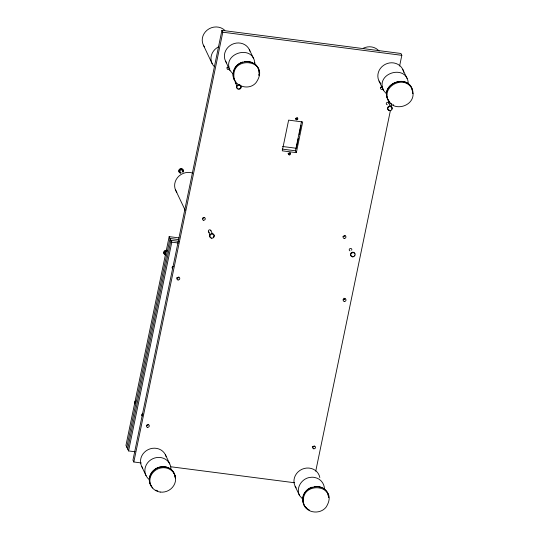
<?xml version="1.0" encoding="UTF-8"?>
<svg xmlns="http://www.w3.org/2000/svg" width="539" height="539" viewBox="0 0 539 539"><rect width="100%" height="100%" fill="white"/><g stroke="black" fill="none" stroke-linecap="round" stroke-linejoin="round"><path stroke-width="0.81" d="M254.792 63.299L254.765 62.767M259.124 74.133L258.963 75.426C259.825 70.986 258.019 66.149 254.246 63.582M179.069 237.915L169.165 236.634L125.951 445.396L128.578 450.927L135.174 451.776M126.827 447.235L170.041 238.481L178.833 239.619M127.703 449.081L170.917 240.327L178.908 241.357M128.578 450.927L171.793 242.166L169.165 236.634M399.608 66.027L401.824 55.328L400.949 53.482L221.927 30.346L132.951 460.144L133.827 461.984L141.319 462.954M133.827 461.984L222.802 32.192L221.927 30.346M296.335 152.645L302.689 121.949L288.628 120.13L282.268 150.832L296.335 152.645L295.46 150.805L301.483 121.72M296.463 147.45L298.316 138.496M299.158 134.427L301.011 125.472M343.666 299.825L344.01 298.182M315.746 471.126L390.404 110.495M391.085 107.2L391.765 103.906M242.638 62.079C234.836 64.256 230.187 74.517 235.341 81.288M312.196 487.148C301.867 489.607 298.99 505.609 309.366 510.009M244.645 61.581L248.722 61.493L252.548 62.605M314.203 486.65L318.273 486.562L322.106 487.674M222.802 32.192L401.824 55.328M296.026 119.355L297.683 119.57M282.564 146.493L296.295 148.265M282.22 149.094L295.46 150.805M171.793 242.166L178.396 243.022M170.465 466.72L294.53 482.755M393.254 104.775L393.672 104.93M239.808 84.94L240.226 85.095M386.84 94.305L383.411 90.269L379.032 81.052M391.22 103.522L391.031 103.414M233.731 74.746L229.964 70.434L225.585 61.217M323.804 488.651L327.571 492.956L328.723 497.585C327.274 478.915 297.481 486.515 303.39 503.547C306.213 513.344 320.186 514.806 326.102 507.145C340.776 483.726 297.831 479.851 303.976 504.753M303.289 499.815L299.516 495.503L295.143 486.286M410.9 87.015C402.916 75.824 382.973 85.957 387.676 99.028M304.892 506.357L306.913 508.418M387.784 99.486L390.054 102.565M408.279 84.097C408.111 63.642 375.104 72.341 383.411 90.269M254.826 64.269C254.664 43.807 221.657 52.512 229.964 70.434M388.787 101.116C377.745 84.771 408.34 71.768 412.436 90.754M402.714 69.288L407.086 78.505M388.821 103.064L390.384 106.351M249.267 49.46L253.64 58.677M235.341 82.602L236.904 85.89M203.412 45.215L212.164 63.649M210.877 230.584L212.44 233.879M208.404 231.527L209.967 234.822M175.316 189.472L185.194 210.284M165.372 454.694L169.751 463.911M141.696 466.457L146.069 475.674M234.425 79.684C228.341 54.23 272.02 59.189 256.16 82.494C248.398 92.203 230.396 85.034 233.394 72.118C235.422 58.306 258.72 58.01 259.165 72.516M299.516 495.503C295.439 487.593 302.339 477.736 310.841 477.332A9.918 9.15 -25.4 0 1 314.884 477.547C320.375 478.47 324.714 483.739 324.384 489.331M411.971 88.895L412.443 91.138M412.591 91.812L412.652 93.314M179.696 172.48A2.25 2.075 -25.4 0 1 179.123 169.644A2.25 2.075 -25.4 0 1 182.121 168.822A2.25 2.075 -25.4 0 1 182.91 171.597M181.003 172.783A2.25 2.075 -25.4 0 1 180.545 172.77M180.76 173.235A2.25 2.075 -25.4 0 1 179.13 170.506A2.25 2.075 -25.4 0 1 182.344 169.28A2.25 2.075 -25.4 0 1 182.862 172.433M180.235 172.042A1.321 1.219 -25.4 0 1 180.902 169.96A1.321 1.219 -25.4 0 1 182.438 171.436M180.936 172.372A1.321 1.219 -25.4 0 1 180.437 172.204M388.902 110.124A2.25 2.075 -25.4 0 1 387.656 107.645A2.25 2.075 -25.4 0 1 390.209 106.055A2.25 2.075 -25.4 0 1 391.981 108.204M391.893 108.642A2.25 2.075 -25.4 0 1 391.712 109.053M389.805 110.239A2.25 2.075 -25.4 0 1 389.34 110.232M387.332 104.761A1.321 1.219 -25.4 0 1 386.288 103.495A1.321 1.219 -25.4 0 1 387.568 102.295A1.321 1.219 -25.4 0 1 388.882 103.313M240.886 86.011A2.25 2.075 -25.4 0 1 239.168 89.285A2.25 2.075 -25.4 0 1 236.917 86.557A2.25 2.075 -25.4 0 1 240.61 85.674M240.859 85.937A2.25 2.075 -25.4 0 1 240.697 87.648M240.428 88.025A2.25 2.075 -25.4 0 1 240.091 88.342M239.693 88.591A2.25 2.075 -25.4 0 1 239.255 88.76M238.332 88.827A2.25 2.075 -25.4 0 1 237.888 88.719M237.483 88.531A2.25 2.075 -25.4 0 1 239.195 84.65M236.318 83.356A1.321 1.219 -25.4 0 1 236.062 83.296M235.826 83.181A1.321 1.219 -25.4 0 1 235.792 81.187M210.951 237.652A2.25 2.075 -25.4 0 1 209.826 234.889A2.25 2.075 -25.4 0 1 212.844 233.737A2.25 2.075 -25.4 0 1 213.761 236.581M213.498 236.951A2.25 2.075 -25.4 0 1 213.154 237.275M209.388 232.289A1.321 1.219 -25.4 0 1 208.344 231.022A1.321 1.219 -25.4 0 1 209.624 229.823A1.321 1.219 -25.4 0 1 210.938 230.833M353.2 256.328A2.25 2.075 -25.4 0 1 350.532 254.826A2.25 2.075 -25.4 0 1 352.371 252.245A2.25 2.075 -25.4 0 1 354.911 253.93M354.642 255.216A2.25 2.075 -25.4 0 1 354.372 255.594M350.006 250.864A1.321 1.219 -25.4 0 1 349.339 249.24A1.321 1.219 -25.4 0 1 351.118 248.56A1.321 1.219 -25.4 0 1 351.657 250.237M165.028 254.374A2.25 2.075 -25.4 0 1 163.869 251.686A2.25 2.075 -25.4 0 1 166.78 250.406M165.689 254.94A2.25 2.075 -25.4 0 1 164.004 252.353A2.25 2.075 -25.4 0 1 166.996 250.871M165.871 254.085A1.321 1.219 -25.4 0 1 164.846 252.69A1.321 1.219 -25.4 0 1 166.376 251.625M135.478 401.003A2.25 2.075 -25.4 0 0 134.898 403.799A2.25 2.075 -25.4 0 1 135.087 402.155M135.356 401.784A2.25 2.075 -25.4 0 1 135.693 401.461M176.819 192.282A13.219 12.195 -25.4 0 1 177.58 177.513A13.219 12.195 -25.4 0 1 192.652 173.046M214.434 66.735A13.219 12.195 -25.4 0 1 218.544 46.866M204.416 46.853A13.219 12.195 -25.4 0 1 207.178 30.103A13.219 12.195 -25.4 0 1 224.824 30.373M363.239 48.261A13.219 12.195 -25.4 0 1 379.146 51.151M142.667 415.892A1.058 0.977 -25.4 0 1 141.575 414.781A1.058 0.977 -25.4 0 1 143.057 413.999M172.642 268.469A1.058 0.977 -25.4 0 1 173.309 266.569M175.135 477.446A13.057 12.047 -25.4 0 0 155.131 469.28L152.604 471.531A13.057 12.047 -25.4 0 0 151.58 486.427M152.712 487.97A13.219 12.195 -25.4 0 1 157.455 467.812A13.219 12.195 -25.4 0 1 175.323 478.073M157.779 490.881A13.219 12.195 -25.4 0 1 155.919 490.173M226.582 62.854A13.219 12.195 -25.4 0 1 231.965 44.434A13.219 12.195 -25.4 0 1 249.975 51.239M296.14 487.923A13.219 12.195 -25.4 0 1 302.15 469.206A13.219 12.195 -25.4 0 1 319.829 477.547M380.851 83.673A13.219 12.195 -25.4 0 1 385.412 64.262A13.219 12.195 -25.4 0 1 403.718 72.314M142.694 468.088A13.219 12.195 -25.4 0 1 148.077 449.667A13.219 12.195 -25.4 0 1 166.079 456.472M149.316 479.602A13.219 12.195 -25.4 0 1 152.759 458.736A13.219 12.195 -25.4 0 1 170.937 469.503M290.11 152.719A1.058 0.977 -25.4 0 1 289.328 154.053A1.058 0.977 -25.4 0 1 288.082 153.224M297.285 117.825A1.058 0.977 -25.4 0 1 295.574 118.479M229.762 68.749A1.455 1.341 -25.4 0 1 227.95 69.524A1.455 1.341 -25.4 0 1 227.094 67.927A1.455 1.341 -25.4 0 1 228.752 66.876M228.886 66.91A1.455 1.341 -25.4 0 1 226.966 67.638M383 88.888A1.455 1.341 -25.4 0 1 380.635 88.733A1.455 1.341 -25.4 0 1 381.828 86.705M314.493 446.137A1.455 1.341 -25.4 0 1 312.263 446.69M148.38 424.308A1.455 1.341 -25.4 0 1 146.338 425.386M204.261 217.547A1.455 1.341 -25.4 0 1 202.341 218.282M178.887 276.952A1.455 1.341 -25.4 0 1 176.536 277.848M345.041 235.381A1.455 1.341 -25.4 0 1 342.999 236.459M345.122 298.438A1.455 1.341 -25.4 0 1 343.08 299.509M382.124 87.048A1.455 1.341 -25.4 0 1 380.413 87.473M413.049 93.267C414.1 106.634 392.837 112.395 387.871 99.52C379.631 81.699 411.917 72.927 413.049 93.267M389.562 110.69A2.25 2.075 -25.4 0 0 392.096 107.8A2.25 2.075 -25.4 0 0 388.329 107.315A2.25 2.075 -25.4 0 0 389.562 110.69M211.618 238.218A2.25 2.075 -25.4 0 0 214.145 235.327A2.25 2.075 -25.4 0 0 210.378 234.842A2.25 2.075 -25.4 0 0 211.618 238.218M352.493 256.854A2.25 2.075 -25.4 0 0 355.026 253.963A2.25 2.075 -25.4 0 0 351.26 253.478A2.25 2.075 -25.4 0 0 352.493 256.854M160.211 492.06A13.057 12.047 -25.4 0 0 174.919 475.277A13.057 12.047 -25.4 0 0 153.042 472.454A13.057 12.047 -25.4 0 0 160.211 492.06M289.308 154.888A1.058 0.977 -25.4 0 0 290.501 153.534A1.058 0.977 -25.4 0 0 288.729 153.305A1.058 0.977 -25.4 0 0 289.308 154.888M178.072 279.963A1.455 1.341 -25.4 0 0 179.709 278.097A1.455 1.341 -25.4 0 0 177.277 277.78A1.455 1.341 -25.4 0 0 178.072 279.963M344.232 238.393A1.455 1.341 -25.4 0 0 345.87 236.527A1.455 1.341 -25.4 0 0 343.431 236.21A1.455 1.341 -25.4 0 0 344.232 238.393M203.574 220.215A1.455 1.341 -25.4 0 0 205.211 218.349A1.455 1.341 -25.4 0 0 202.772 218.032A1.455 1.341 -25.4 0 0 203.574 220.215M344.306 301.449A1.455 1.341 -25.4 0 0 345.944 299.576A1.455 1.341 -25.4 0 0 343.511 299.266A1.455 1.341 -25.4 0 0 344.306 301.449M147.571 427.319A1.455 1.341 -25.4 0 0 149.209 425.453A1.455 1.341 -25.4 0 0 146.77 425.136A1.455 1.341 -25.4 0 0 147.571 427.319M313.806 448.805A1.455 1.341 -25.4 0 0 315.443 446.939A1.455 1.341 -25.4 0 0 313.004 446.622A1.455 1.341 -25.4 0 0 313.806 448.805M296.578 119.773A1.058 0.977 -25.4 0 0 297.771 118.412A1.058 0.977 -25.4 0 0 295.999 118.182A1.058 0.977 -25.4 0 0 296.578 119.773"/></g></svg>
